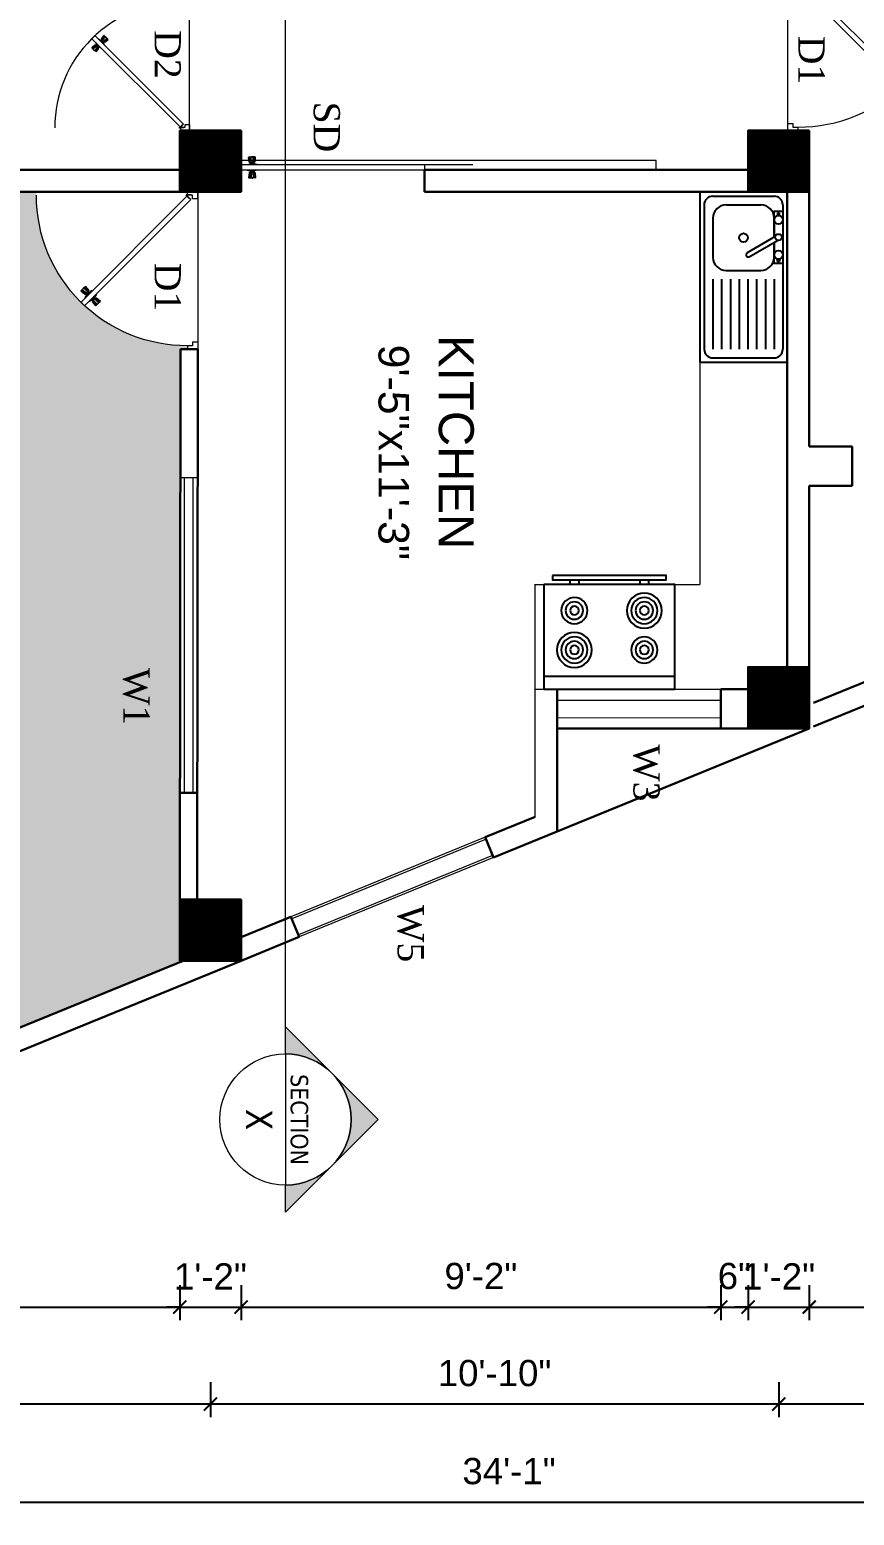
# Model space of a CAD drawing. Header units: inches. Extents: x -4737 to 13205, y 2479 to 13285.
# Drawn here: x -2020 to -1831.4, y 11731.7 to 12071.5 of the extents above; entities that cross this region are included whole.
import ezdxf
from ezdxf.enums import TextEntityAlignment as Align

# ---------------------------------------------------------------- set-up
doc = ezdxf.new("R2010")
doc.units = ezdxf.units.IN
doc.header["$MEASUREMENT"] = 0
doc.linetypes.add('HIDDEN2', pattern=[0.1875, 0.125, -0.0625])
for name, color, linetype, lineweight in [('Door', 205, 'Continuous', 13), ('Furnitures', 44, 'Continuous', 9), ('hatch-.09', 8, 'Continuous', 9), ('Label', 7, 'Continuous', 13), ('ns_DIMS', 1, 'Continuous', 0), ('ns_DIMS @ 1', 1, 'Continuous', 0), ('ns_TEXT', 7, 'Continuous', 13), ('PUERTAS', 7, 'Continuous', 9), ('Text', 7, 'Continuous', 13), ('WALL', 12, 'Continuous', 30), ('wall2', 1, 'Continuous', 15), ('windoow', 4, 'Continuous', 5)]:
    doc.layers.add(name, color=color, linetype=linetype, lineweight=lineweight)
doc.layers.add('furniture', color=253, linetype='Continuous')
doc.styles.add('arial 1000', font='arial.ttf')
doc.styles.add('ATTR', font='romans.shx', dxfattribs={"width": 0.8, "height": 0.7})
doc.styles.add('dim', font='arial.ttf', dxfattribs={"height": 7})
doc.styles.get("Standard").update_dxf_attribs({"font": 'arial.ttf'})
doc.styles.add('Tahoma', font='tahoma.ttf')
doc.dimstyles.new("1-8'", dxfattribs={"dimtxt": 6, "dimasz": 3, "dimexe": 3, "dimexo": 6, "dimgap": 4, "dimtad": 1, "dimdec": 0, "dimzin": 0, "dimdsep": 46, "dimlunit": 4, "dimtxsty": 'arial 1000', "dimblk": 'ARCHTICK', "dimcen": 8, "dimdle": 3, "dimclrt": 7, "dimazin": 0, "dimtfac": 1, "dimtdec": 0, "dimtix": 1, "dimtmove": 2, "dimatfit": 3, "dimfxl": 5, "dimfxlon": 1, "dimarcsym": 0})

# ---------------------------------------------------------------- blocks, each defined once
blk = doc.blocks.new('2ft6in')
at = {"layer": 'PUERTAS', "color": 2}
for p, q in [((0.84, 2.1), (21.02, 22.28)), ((21.71, 21.6), (1.47, 1.37)), ((18.33, 21.76), (18.31, 21.77)), ((21.71, 21.6), (21.02, 22.28)), ((21.18, 18.9), (21.2, 18.89)), ((0, 2), (0, 0)), ((0.6, 2), (0, 2)), ((1.33, 0), (0, 0)), ((0.6, 1.26), (0.6, 2.04)), ((0.67, 1.26), (0.6, 1.26)), ((0.67, 1.26), (0.67, 2.01)), ((0.67, 1), (0.67, 1.26)), ((1.33, 1), (0.67, 1)), ((1.31, 1.53), (0.79, 2.06)), ((1.36, 1.58), (0.81, 2.12)), ((1.36, 1.58), (1.31, 1.53)), ((1.47, 1.37), (1.31, 1.53)), ((1.33, 0), (1.33, 1)), ((28.67, 0), (28.67, 1)), ((28.67, 1), (29.33, 1)), ((28.67, 0), (30, 0)), ((29.33, 1), (29.33, 2)), ((29.33, 2), (30, 2)), ((30, 0), (30, 2))]:
    blk.add_line(p, q, dxfattribs=at)
at = {"layer": 'PUERTAS', "color": 8}
for p, q in [((18.81, 20.78), (18.04, 21.4)), ((18.86, 20.83), (18.08, 21.46)), ((18.95, 20.92), (18.2, 21.58)), ((18.44, 21.9), (18.31, 21.77)), ((19.07, 21.03), (18.34, 21.72)), ((18.44, 21.9), (18.56, 22.02)), ((18.58, 22.01), (18.56, 22.02)), ((19.3, 21.26), (18.61, 22)), ((19.42, 21.38), (18.75, 22.14)), ((19.51, 21.48), (18.88, 22.26)), ((18.91, 20.27), (19.19, 20.69)), ((19.55, 21.53), (18.93, 22.3)), ((19.13, 20.8), (19.03, 20.9)), ((19.15, 20.82), (19.05, 20.92)), ((19.09, 20.44), (19.25, 20.76)), ((19.19, 20.87), (19.1, 20.96)), ((19.25, 20.93), (19.16, 21.02)), ((19.28, 20.63), (19.32, 20.83)), ((19.4, 21.08), (19.31, 21.17)), ((19.47, 21.15), (19.38, 21.24)), ((19.43, 20.78), (19.4, 20.9)), ((19.51, 21.19), (19.42, 21.28)), ((19.55, 20.91), (19.43, 20.94)), ((19.53, 21.21), (19.44, 21.3)), ((19.7, 21.06), (19.51, 21.01)), ((19.89, 21.24), (19.58, 21.08)), ((20.07, 21.42), (19.64, 21.15)), ((20.67, 20.47), (20.51, 20.15)), ((20.85, 20.64), (20.57, 20.22)), ((19.69, 19.49), (20.12, 19.76)), ((19.87, 19.67), (20.18, 19.83)), ((20.06, 19.85), (20.25, 19.9)), ((20.21, 20), (20.33, 19.97)), ((20.21, 19.38), (20.83, 18.61)), ((20.23, 19.7), (20.32, 19.61)), ((20.25, 19.72), (20.34, 19.63)), ((20.25, 19.43), (20.88, 18.65)), ((20.29, 19.76), (20.38, 19.67)), ((20.33, 20.13), (20.36, 20.01)), ((20.34, 19.53), (21, 18.77)), ((20.36, 19.83), (20.45, 19.74)), ((20.48, 20.28), (20.44, 20.08)), ((20.46, 19.64), (21.14, 18.91)), ((20.5, 19.98), (20.6, 19.89)), ((20.57, 20.04), (20.66, 19.95)), ((20.61, 20.09), (20.7, 19.99)), ((20.63, 20.11), (20.72, 20.01)), ((20.69, 19.87), (21.42, 19.19)), ((20.81, 19.99), (21.56, 19.33)), ((20.9, 20.08), (21.68, 19.45)), ((20.95, 20.13), (21.72, 19.51)), ((21.32, 19.01), (21.2, 18.89)), ((21.32, 19.01), (21.44, 19.14)), ((21.43, 19.15), (21.44, 19.14)), ((0, 0), (30, 0))]:
    blk.add_line(p, q, dxfattribs=at)
at = {"layer": 'PUERTAS', "color": 1}
for p, q in [((18.06, 21.44), (18.48, 21.86)), ((18.74, 20.79), (18.06, 21.34)), ((18.08, 21.51), (18.45, 21.88)), ((18.11, 21.49), (18.08, 21.51)), ((18.82, 22.25), (18.45, 21.88)), ((18.9, 22.28), (18.48, 21.86)), ((18.84, 22.23), (18.82, 22.25)), ((18.83, 20.8), (19.18, 21.15)), ((18.84, 20.21), (19.1, 20.6)), ((18.92, 20.89), (18.93, 20.88)), ((19.54, 21.59), (18.99, 22.27)), ((19.02, 20.88), (19.24, 21.1)), ((19.12, 20.8), (19.03, 20.89)), ((19.1, 20.7), (19.11, 20.69)), ((19.1, 20.6), (19.1, 20.6)), ((19.11, 20.79), (19.33, 21.01)), ((19.54, 21.5), (19.18, 21.15)), ((19.45, 21.31), (19.24, 21.1)), ((19.55, 21.22), (19.33, 21.01)), ((19.45, 21.41), (19.45, 21.41)), ((19.54, 21.22), (19.45, 21.31)), ((19.64, 21.23), (19.64, 21.23)), ((19.74, 21.24), (19.73, 21.23)), ((20.12, 21.49), (19.74, 21.24)), ((20.22, 21.48), (20.22, 21.49)), ((20.91, 20.7), (20.66, 20.31)), ((20.91, 20.8), (20.91, 20.79)), ((18.85, 20.11), (18.84, 20.12)), ((19.53, 19.43), (19.54, 19.42)), ((19.64, 19.42), (20.02, 19.67)), ((20.02, 19.67), (20.03, 19.68)), ((20.12, 19.68), (20.12, 19.68)), ((20.21, 19.69), (20.43, 19.9)), ((20.22, 19.41), (20.57, 19.76)), ((20.22, 19.69), (20.31, 19.6)), ((20.22, 19.32), (20.76, 18.64)), ((20.31, 19.6), (20.52, 19.81)), ((20.31, 19.5), (20.31, 19.5)), ((20.65, 20.12), (20.43, 19.9)), ((20.74, 20.03), (20.52, 19.81)), ((20.93, 20.11), (20.57, 19.76)), ((20.64, 20.11), (20.73, 20.02)), ((20.66, 20.31), (20.65, 20.31)), ((20.65, 20.21), (20.65, 20.22)), ((20.84, 20.02), (20.83, 20.03)), ((20.86, 18.63), (21.28, 19.05)), ((20.91, 18.68), (20.94, 18.66)), ((20.94, 18.66), (21.31, 19.03)), ((21.02, 20.12), (21.7, 19.57)), ((21.7, 19.47), (21.28, 19.05)), ((21.67, 19.4), (21.31, 19.03)), ((21.65, 19.42), (21.67, 19.4))]:
    blk.add_line(p, q, dxfattribs=at)
at = {"layer": 'PUERTAS', "color": 2}
for radius in [0.129, 0.0627]:
    blk.add_circle((0.68, 2.14), radius, dxfattribs=at)
at = {"layer": 'PUERTAS', "color": 8}
blk.add_arc((0.68, 2.14), 28.65, 359.7285, 90.0333, dxfattribs=at)
at = {"layer": 'PUERTAS', "color": 1}
for centre, start, end in [((18.78, 20.84), 231.0764, 315), ((18.94, 22.23), 38.9236, 135), ((18.97, 20.93), 225, 315), ((19.16, 20.74), 135, 219.7428), ((19.06, 20.65), 315, 39.7428), ((19.4, 21.36), 315, 45), ((19.49, 21.55), 315, 38.9236), ((19.6, 21.18), 50.2572, 135), ((19.68, 21.28), 230.2572, 315), ((20.17, 21.44), 45, 135), ((20.87, 20.75), 315, 45), ((18.89, 20.16), 135, 225), ((19.59, 19.47), 225, 315), ((20.07, 19.63), 50.2572, 135), ((20.16, 19.73), 230.2572, 315), ((20.27, 19.36), 135, 218.9236), ((20.35, 19.55), 135, 225), ((20.7, 20.26), 135, 219.7428), ((20.6, 20.17), 315, 39.7428), ((20.78, 19.98), 45, 135), ((20.82, 18.68), 218.9236, 315), ((20.98, 20.07), 51.0764, 135), ((21.65, 19.52), 315, 51.0764)]:
    blk.add_arc(centre, 0.0667, start, end, dxfattribs=at)
blk = doc.blocks.new('*U33')
at = {"color": 3, "xscale": -1}
blk.add_blockref('2ft6in', (42, 0), dxfattribs=at)
blk = doc.blocks.new('3ft')
at = {"layer": 'PUERTAS', "color": 2}
for p, q in [((1.01, 2.52), (25.23, 26.74)), ((26.05, 25.92), (1.77, 1.64)), ((21.99, 26.11), (21.98, 26.13)), ((26.05, 25.92), (25.23, 26.74)), ((25.42, 22.68), (25.43, 22.67)), ((0, 2.4), (0, 0)), ((0.72, 2.4), (0, 2.4)), ((1.6, 0), (0, 0)), ((0.72, 1.52), (0.72, 2.44)), ((0.8, 1.52), (0.72, 1.52)), ((0.8, 1.52), (0.8, 2.41)), ((0.8, 1.2), (0.8, 1.52)), ((1.6, 1.2), (0.8, 1.2)), ((1.57, 1.84), (0.94, 2.47)), ((1.63, 1.89), (0.97, 2.55)), ((1.63, 1.89), (1.57, 1.84)), ((1.77, 1.64), (1.57, 1.84)), ((1.6, 0), (1.6, 1.2)), ((34.4, 0), (34.4, 1.2)), ((34.4, 1.2), (35.2, 1.2)), ((34.4, 0), (36, 0)), ((35.2, 1.2), (35.2, 2.4)), ((35.2, 2.4), (36, 2.4)), ((36, 0), (36, 2.4))]:
    blk.add_line(p, q, dxfattribs=at)
at = {"layer": 'PUERTAS', "color": 8}
for p, q in [((22.57, 24.94), (21.65, 25.68)), ((22.63, 24.99), (21.69, 25.75)), ((22.74, 25.1), (21.84, 25.9)), ((22.13, 26.28), (21.98, 26.13)), ((22.88, 25.24), (22.01, 26.06)), ((22.13, 26.28), (22.27, 26.42)), ((22.29, 26.41), (22.27, 26.42)), ((23.16, 25.52), (22.34, 26.39)), ((23.3, 25.66), (22.5, 26.56)), ((23.41, 25.77), (22.65, 26.71)), ((22.69, 24.32), (23.02, 24.83)), ((23.46, 25.83), (22.72, 26.75)), ((22.95, 24.96), (22.84, 25.07)), ((22.98, 24.99), (22.86, 25.1)), ((23.03, 25.04), (22.91, 25.15)), ((22.91, 24.53), (23.1, 24.91)), ((23.11, 25.12), (22.99, 25.23)), ((23.13, 24.76), (23.18, 24.99)), ((23.28, 25.3), (23.17, 25.41)), ((23.36, 25.37), (23.25, 25.49)), ((23.31, 24.94), (23.28, 25.08)), ((23.41, 25.43), (23.3, 25.54)), ((23.46, 25.09), (23.32, 25.13)), ((23.44, 25.45), (23.33, 25.56)), ((23.64, 25.27), (23.41, 25.22)), ((23.87, 25.49), (23.49, 25.3)), ((24.08, 25.71), (23.57, 25.38)), ((23.84, 23.6), (24.22, 23.79)), ((24.07, 23.82), (24.3, 23.88)), ((24.25, 24), (24.39, 23.97)), ((24.4, 24.15), (24.43, 24.01)), ((24.43, 23.8), (24.54, 23.69)), ((24.58, 24.33), (24.52, 24.1)), ((24.6, 23.97), (24.72, 23.86)), ((24.8, 24.56), (24.61, 24.18)), ((25.02, 24.77), (24.68, 24.26)), ((24.68, 24.05), (24.79, 23.94)), ((24.73, 24.1), (24.85, 23.99)), ((24.76, 24.13), (24.87, 24.02)), ((24.83, 23.85), (25.7, 23.03)), ((24.97, 23.99), (25.87, 23.2)), ((25.08, 24.1), (26.02, 23.34)), ((25.14, 24.15), (26.06, 23.41)), ((23.63, 23.38), (24.14, 23.72)), ((24.25, 23.26), (24.99, 22.34)), ((24.27, 23.64), (24.38, 23.53)), ((24.3, 23.67), (24.41, 23.56)), ((24.3, 23.32), (25.06, 22.38)), ((24.35, 23.72), (24.46, 23.61)), ((24.41, 23.43), (25.2, 22.53)), ((24.55, 23.57), (25.37, 22.7)), ((25.58, 22.82), (25.43, 22.67)), ((25.58, 22.82), (25.73, 22.97)), ((25.72, 22.98), (25.73, 22.97)), ((0, 0), (36, 0))]:
    blk.add_line(p, q, dxfattribs=at)
at = {"layer": 'PUERTAS', "color": 1}
for p, q in [((21.67, 25.73), (22.17, 26.23)), ((22.49, 24.95), (21.67, 25.61)), ((21.7, 25.82), (22.14, 26.26)), ((21.73, 25.79), (21.7, 25.82)), ((22.58, 26.7), (22.14, 26.26)), ((22.67, 26.73), (22.17, 26.23)), ((22.61, 26.67), (22.58, 26.7)), ((22.6, 24.96), (23.02, 25.38)), ((22.61, 24.25), (22.92, 24.72)), ((22.62, 24.13), (22.61, 24.14)), ((22.7, 25.07), (22.71, 25.06)), ((23.45, 25.91), (22.79, 26.73)), ((22.82, 25.06), (23.08, 25.32)), ((22.94, 24.95), (22.83, 25.07)), ((22.92, 24.72), (22.92, 24.72)), ((22.93, 24.94), (23.19, 25.21)), ((22.93, 24.84), (22.93, 24.83)), ((23.44, 25.81), (23.02, 25.38)), ((23.34, 25.58), (23.08, 25.32)), ((23.46, 25.47), (23.19, 25.21)), ((23.33, 25.7), (23.34, 25.69)), ((23.45, 25.46), (23.33, 25.57)), ((23.57, 25.47), (23.57, 25.47)), ((24.15, 25.79), (23.68, 25.48)), ((23.68, 25.48), (23.68, 25.48)), ((24.25, 23.62), (24.51, 23.89)), ((24.27, 25.78), (24.26, 25.79)), ((24.78, 24.15), (24.51, 23.89)), ((24.89, 24.03), (24.63, 23.77)), ((25.11, 24.14), (24.69, 23.71)), ((24.77, 24.14), (24.88, 24.03)), ((24.79, 24.38), (24.78, 24.37)), ((24.78, 24.26), (24.78, 24.26)), ((25.1, 24.84), (24.79, 24.38)), ((25, 24.03), (25, 24.03)), ((25.09, 24.96), (25.1, 24.95)), ((25.22, 24.14), (26.03, 23.48)), ((23.44, 23.31), (23.45, 23.3)), ((23.56, 23.3), (24.03, 23.61)), ((24.03, 23.61), (24.03, 23.62)), ((24.14, 23.62), (24.14, 23.62)), ((24.26, 23.29), (24.69, 23.71)), ((24.26, 23.63), (24.37, 23.52)), ((24.26, 23.18), (24.92, 22.37)), ((24.37, 23.52), (24.63, 23.77)), ((24.37, 23.4), (24.37, 23.4)), ((25.04, 22.36), (25.54, 22.86)), ((25.1, 22.42), (25.13, 22.39)), ((25.13, 22.39), (25.57, 22.83)), ((26.04, 23.37), (25.54, 22.86)), ((26.01, 23.27), (25.57, 22.83)), ((25.98, 23.3), (26.01, 23.27))]:
    blk.add_line(p, q, dxfattribs=at)
at = {"layer": 'PUERTAS', "color": 2}
for radius in [0.155, 0.0752]:
    blk.add_circle((0.82, 2.56), radius, dxfattribs=at)
at = {"layer": 'PUERTAS', "color": 8}
blk.add_arc((0.82, 2.56), 34.38, 359.7285, 90.0333, dxfattribs=at)
at = {"layer": 'PUERTAS', "color": 1}
for centre, start, end in [((22.54, 25.01), 231.0764, 315), ((22.67, 24.2), 135, 225), ((22.73, 26.68), 38.9236, 135), ((22.77, 25.12), 225, 315), ((22.99, 24.89), 135, 219.7428), ((22.87, 24.78), 315, 39.7428), ((23.28, 25.63), 315, 45), ((23.39, 25.86), 315, 38.9236), ((23.51, 25.41), 50.2572, 135), ((23.62, 25.53), 230.2572, 315), ((24.2, 25.73), 45, 135), ((24.84, 24.31), 135, 219.7428), ((24.72, 24.21), 315, 39.7428), ((24.94, 23.98), 45, 135), ((25.04, 24.89), 315, 45), ((25.17, 24.08), 51.0764, 135), ((23.51, 23.36), 225, 315), ((24.09, 23.56), 50.2572, 135), ((24.2, 23.68), 230.2572, 315), ((24.32, 23.23), 135, 218.9236), ((24.42, 23.46), 135, 225), ((24.98, 22.42), 218.9236, 315), ((25.98, 23.42), 315, 51.0764)]:
    blk.add_arc(centre, 0.08, start, end, dxfattribs=at)
blk = doc.blocks.new('*U36')
at = {"color": 3}
blk.add_blockref('3ft', (0, 0), dxfattribs=at)
blk = doc.blocks.new('*U238')
at = {"color": 3, "xscale": -1}
blk.add_blockref('3ft', (42, 0), dxfattribs=at)
blk = doc.blocks.new('_ArchTick')
at = {"color": 0, "const_width": 0.15}
blk.add_lwpolyline([(-0.5, -0.5), (0.5, 0.5)], dxfattribs=at)
blk = doc.blocks.new('*D1012')
at = {"layer": 'Defpoints', "color": 0, "transparency": 16777216}
for p in [(-1985.67, 11858.53), (-1971.67, 11858.53), (-1971.67, 11779.31)]:
    blk.add_point(p, dxfattribs=at)
at = {"layer": 'ns_DIMS', "color": 0, "lineweight": -2, "transparency": 16777216}
for p, q in [((-1985.67, 11784.31), (-1985.67, 11776.31)), ((-1971.67, 11784.31), (-1971.67, 11776.31)), ((-1985.67, 11779.31), (-1988.67, 11779.31)), ((-1985.67, 11779.31), (-1971.67, 11779.31)), ((-1971.67, 11779.31), (-1968.67, 11779.31))]:
    blk.add_line(p, q, dxfattribs=at)
at = {"layer": 'ns_DIMS', "color": 0, "lineweight": -2, "transparency": 16777216, "xscale": 3, "yscale": 3, "zscale": 3}
blk.add_blockref('_ArchTick', (-1985.67, 11779.31), dxfattribs=at)
at = {"layer": 'ns_DIMS', "color": 0, "lineweight": -2, "transparency": 16777216, "xscale": 3, "yscale": 3, "zscale": 3, "rotation": 180}
blk.add_blockref('_ArchTick', (-1971.67, 11779.31), dxfattribs=at)
at = {"layer": 'ns_DIMS', "color": 7, "transparency": 16777216, "insert": (-1978.67, 11786.33), "char_height": 6, "attachment_point": 5, "style": 'arial 1000'}
blk.add_mtext('1\'-2"', dxfattribs=at)
blk = doc.blocks.new('*D937')
at = {"layer": 'Defpoints', "color": 0, "transparency": 16777216}
for p in [(-1861.92, 11911.67), (-1971.67, 11858.53), (-1861.92, 11779.31)]:
    blk.add_point(p, dxfattribs=at)
at = {"layer": 'ns_DIMS', "color": 0, "lineweight": -2, "transparency": 16777216}
for p, q in [((-1971.67, 11784.31), (-1971.67, 11776.31)), ((-1861.92, 11784.31), (-1861.92, 11776.31)), ((-1974.67, 11779.31), (-1858.92, 11779.31))]:
    blk.add_line(p, q, dxfattribs=at)
at = {"layer": 'ns_DIMS', "color": 0, "lineweight": -2, "transparency": 16777216, "xscale": 3, "yscale": 3, "zscale": 3, "rotation": 180}
blk.add_blockref('_ArchTick', (-1971.67, 11779.31), dxfattribs=at)
at = {"layer": 'ns_DIMS', "color": 0, "lineweight": -2, "transparency": 16777216, "xscale": 3, "yscale": 3, "zscale": 3}
blk.add_blockref('_ArchTick', (-1861.92, 11779.31), dxfattribs=at)
at = {"layer": 'ns_DIMS', "color": 7, "transparency": 16777216, "insert": (-1916.8, 11786.38), "char_height": 6, "attachment_point": 5, "style": 'arial 1000'}
blk.add_mtext('9\'-2"', dxfattribs=at)
blk = doc.blocks.new('*D1013')
at = {"layer": 'Defpoints', "color": 0, "transparency": 16777216}
for p in [(-1861.92, 11911.67), (-1855.67, 11911.67), (-1855.67, 11779.31)]:
    blk.add_point(p, dxfattribs=at)
at = {"layer": 'ns_DIMS', "color": 0, "lineweight": -2, "transparency": 16777216}
for p, q in [((-1861.92, 11784.31), (-1861.92, 11776.31)), ((-1855.67, 11784.31), (-1855.67, 11776.31)), ((-1861.92, 11779.31), (-1864.92, 11779.31)), ((-1861.92, 11779.31), (-1855.67, 11779.31)), ((-1855.67, 11779.31), (-1852.67, 11779.31))]:
    blk.add_line(p, q, dxfattribs=at)
at = {"layer": 'ns_DIMS', "color": 0, "lineweight": -2, "transparency": 16777216, "xscale": 3, "yscale": 3, "zscale": 3}
blk.add_blockref('_ArchTick', (-1861.92, 11779.31), dxfattribs=at)
at = {"layer": 'ns_DIMS', "color": 0, "lineweight": -2, "transparency": 16777216, "xscale": 3, "yscale": 3, "zscale": 3, "rotation": 180}
blk.add_blockref('_ArchTick', (-1855.67, 11779.31), dxfattribs=at)
at = {"layer": 'ns_DIMS', "color": 7, "transparency": 16777216, "insert": (-1858.8, 11786.38), "char_height": 6, "attachment_point": 5, "style": 'arial 1000'}
blk.add_mtext('6"', dxfattribs=at)
blk = doc.blocks.new('*D1014')
at = {"layer": 'Defpoints', "color": 0, "transparency": 16777216}
for p in [(-1855.67, 11911.67), (-1841.67, 11911.67), (-1841.67, 11779.31)]:
    blk.add_point(p, dxfattribs=at)
at = {"layer": 'ns_DIMS', "color": 0, "lineweight": -2, "transparency": 16777216}
for p, q in [((-1855.67, 11784.31), (-1855.67, 11776.31)), ((-1841.67, 11784.31), (-1841.67, 11776.31)), ((-1855.67, 11779.31), (-1858.67, 11779.31)), ((-1855.67, 11779.31), (-1841.67, 11779.31)), ((-1841.67, 11779.31), (-1838.67, 11779.31))]:
    blk.add_line(p, q, dxfattribs=at)
at = {"layer": 'ns_DIMS', "color": 0, "lineweight": -2, "transparency": 16777216, "xscale": 3, "yscale": 3, "zscale": 3}
blk.add_blockref('_ArchTick', (-1855.67, 11779.31), dxfattribs=at)
at = {"layer": 'ns_DIMS', "color": 0, "lineweight": -2, "transparency": 16777216, "xscale": 3, "yscale": 3, "zscale": 3, "rotation": 180}
blk.add_blockref('_ArchTick', (-1841.67, 11779.31), dxfattribs=at)
at = {"layer": 'ns_DIMS', "color": 7, "transparency": 16777216, "insert": (-1848.67, 11786.33), "char_height": 6, "attachment_point": 5, "style": 'arial 1000'}
blk.add_mtext('1\'-2"', dxfattribs=at)
blk = doc.blocks.new('*D1015')
at = {"layer": 'Defpoints', "color": 0, "transparency": 16777216}
for p in [(-1734.87, 11967.13), (-1841.67, 11911.67), (-1734.87, 11779.31)]:
    blk.add_point(p, dxfattribs=at)
at = {"layer": 'ns_DIMS', "color": 0, "lineweight": -2, "transparency": 16777216}
for p, q in [((-1841.67, 11784.31), (-1841.67, 11776.31)), ((-1734.87, 11784.31), (-1734.87, 11776.31)), ((-1844.67, 11779.31), (-1731.87, 11779.31))]:
    blk.add_line(p, q, dxfattribs=at)
at = {"layer": 'ns_DIMS', "color": 0, "lineweight": -2, "transparency": 16777216, "xscale": 3, "yscale": 3, "zscale": 3, "rotation": 180}
blk.add_blockref('_ArchTick', (-1841.67, 11779.31), dxfattribs=at)
at = {"layer": 'ns_DIMS', "color": 0, "lineweight": -2, "transparency": 16777216, "xscale": 3, "yscale": 3, "zscale": 3}
blk.add_blockref('_ArchTick', (-1734.87, 11779.31), dxfattribs=at)
at = {"layer": 'ns_DIMS', "color": 7, "transparency": 16777216, "insert": (-1788.27, 11786.38), "char_height": 6, "attachment_point": 5, "style": 'arial 1000'}
blk.add_mtext('8\'-11"', dxfattribs=at)
blk = doc.blocks.new('*D1018')
at = {"layer": 'Defpoints', "color": 0, "transparency": 16777216}
for p in [(-1713.22, 11967.13), (-1848.67, 11911.67), (-1848.67, 11757.12)]:
    blk.add_point(p, dxfattribs=at)
at = {"layer": 'ns_DIMS', "color": 0, "lineweight": -2, "transparency": 16777216}
for p, q in [((-1848.67, 11762.12), (-1848.67, 11754.12)), ((-1713.22, 11762.12), (-1713.22, 11754.12)), ((-1710.22, 11757.12), (-1851.67, 11757.12))]:
    blk.add_line(p, q, dxfattribs=at)
at = {"layer": 'ns_DIMS', "color": 0, "lineweight": -2, "transparency": 16777216, "xscale": 3, "yscale": 3, "zscale": 3, "rotation": 180}
blk.add_blockref('_ArchTick', (-1848.67, 11757.12), dxfattribs=at)
at = {"layer": 'ns_DIMS', "color": 0, "lineweight": -2, "transparency": 16777216, "xscale": 3, "yscale": 3, "zscale": 3}
blk.add_blockref('_ArchTick', (-1713.22, 11757.12), dxfattribs=at)
at = {"layer": 'ns_DIMS', "color": 7, "transparency": 16777216, "insert": (-1780.95, 11764.18), "char_height": 6, "attachment_point": 5, "style": 'arial 1000'}
blk.add_mtext('11\'-3"', dxfattribs=at)
blk = doc.blocks.new('*D1019')
at = {"layer": 'Defpoints', "color": 0, "transparency": 16777216}
for p in [(-1848.67, 11911.67), (-1978.67, 11858.53), (-1978.67, 11757.12)]:
    blk.add_point(p, dxfattribs=at)
at = {"layer": 'ns_DIMS', "color": 0, "lineweight": -2, "transparency": 16777216}
for p, q in [((-1978.67, 11762.12), (-1978.67, 11754.12)), ((-1848.67, 11762.12), (-1848.67, 11754.12)), ((-1845.67, 11757.12), (-1981.67, 11757.12))]:
    blk.add_line(p, q, dxfattribs=at)
at = {"layer": 'ns_DIMS', "color": 0, "lineweight": -2, "transparency": 16777216, "xscale": 3, "yscale": 3, "zscale": 3, "rotation": 180}
blk.add_blockref('_ArchTick', (-1978.67, 11757.12), dxfattribs=at)
at = {"layer": 'ns_DIMS', "color": 0, "lineweight": -2, "transparency": 16777216, "xscale": 3, "yscale": 3, "zscale": 3}
blk.add_blockref('_ArchTick', (-1848.67, 11757.12), dxfattribs=at)
at = {"layer": 'ns_DIMS', "color": 7, "transparency": 16777216, "insert": (-1913.67, 11764.18), "char_height": 6, "attachment_point": 5, "style": 'arial 1000'}
blk.add_mtext('10\'-10"', dxfattribs=at)
blk = doc.blocks.new('*D1020')
at = {"layer": 'Defpoints', "color": 0, "transparency": 16777216}
for p in [(-2107.67, 11858.53), (-1978.67, 11858.53), (-2107.67, 11757.12)]:
    blk.add_point(p, dxfattribs=at)
at = {"layer": 'ns_DIMS', "color": 0, "lineweight": -2, "transparency": 16777216}
for p, q in [((-2107.67, 11762.12), (-2107.67, 11754.12)), ((-1978.67, 11762.12), (-1978.67, 11754.12)), ((-1975.67, 11757.12), (-2110.67, 11757.12))]:
    blk.add_line(p, q, dxfattribs=at)
at = {"layer": 'ns_DIMS', "color": 0, "lineweight": -2, "transparency": 16777216, "xscale": 3, "yscale": 3, "zscale": 3, "rotation": 180}
blk.add_blockref('_ArchTick', (-2107.67, 11757.12), dxfattribs=at)
at = {"layer": 'ns_DIMS', "color": 0, "lineweight": -2, "transparency": 16777216, "xscale": 3, "yscale": 3, "zscale": 3}
blk.add_blockref('_ArchTick', (-1978.67, 11757.12), dxfattribs=at)
at = {"layer": 'ns_DIMS', "color": 7, "transparency": 16777216, "insert": (-2043.17, 11764.18), "char_height": 6, "attachment_point": 5, "style": 'arial 1000'}
blk.add_mtext('10\'-9"', dxfattribs=at)
blk = doc.blocks.new('*D938')
at = {"layer": 'Defpoints', "color": 0, "transparency": 16777216}
for p in [(-1706.02, 11967.13), (-2114.67, 11858.53), (-1706.02, 11734.69)]:
    blk.add_point(p, dxfattribs=at)
at = {"layer": 'ns_DIMS', "color": 0, "lineweight": -2, "transparency": 16777216}
for p, q in [((-2114.67, 11739.69), (-2114.67, 11731.69)), ((-1706.02, 11739.69), (-1706.02, 11731.69)), ((-2117.67, 11734.69), (-1703.02, 11734.69))]:
    blk.add_line(p, q, dxfattribs=at)
at = {"layer": 'ns_DIMS', "color": 0, "lineweight": -2, "transparency": 16777216, "xscale": 3, "yscale": 3, "zscale": 3, "rotation": 180}
blk.add_blockref('_ArchTick', (-2114.67, 11734.69), dxfattribs=at)
at = {"layer": 'ns_DIMS', "color": 0, "lineweight": -2, "transparency": 16777216, "xscale": 3, "yscale": 3, "zscale": 3}
blk.add_blockref('_ArchTick', (-1706.02, 11734.69), dxfattribs=at)
at = {"layer": 'ns_DIMS', "color": 7, "transparency": 16777216, "insert": (-1910.35, 11741.76), "char_height": 6, "attachment_point": 5, "style": 'arial 1000'}
blk.add_mtext('34\'-1"', dxfattribs=at)
blk = doc.blocks.new('*U53')
h = blk.add_hatch(color=256)
edge = h.paths.add_edge_path()
edge.add_line((-0.3125, 0), (-0.4419, 0))
edge.add_line((-0.4419, 0), (0, 0.4419))
edge.add_line((0, 0.4419), (0.4419, 0))
edge.add_line((0.4419, 0), (0.3125, 0))
edge.add_arc((0, 0), 0.3125, 360, 540)
at = {"linetype": 'HIDDEN2', "ltscale": 100}
blk.add_line((-0.3125, 0), (-7.7473, 0), dxfattribs=at)
blk.add_line((-0.3125, 0), (0.3125, 0))
blk.add_lwpolyline([(-0.3125, 0), (-0.4419, 0), (0, 0.4419), (0.4419, 0), (0.3125, 0, 1)], format="xyb", close=True)
blk.add_circle((0, 0), 0.3125)
at = {"style": 'Tahoma', "flags": 8}
blk.add_attdef('VIEWNUMBER', text='', height=0.125, dxfattribs=at).set_placement((0, 0), align=Align.BOTTOM_CENTER)
blk.add_attdef('SHEETNUMBER', text='', height=0.125, dxfattribs=at).set_placement((0, -0.0625), align=Align.TOP_CENTER)
blk = doc.blocks.new('SINK')
at = {"layer": 'furniture', "ltscale": 2}
for p, q in [((0, 19.5), (-20, 19.5)), ((-20, -19.5), (-20, 19.5)), ((-3, 18.5), (-17, 18.5)), ((0, -19.5), (0, 19.5)), ((-19, -16.5), (-19, 16.5)), ((-17, 0.5), (-17, 16.5)), ((-15, 0.5), (-15, 16.5)), ((-13, 0.5), (-13, 16.5)), ((-11, 0.5), (-11, 16.5)), ((-9, 0.5), (-9, 16.5)), ((-7, 0.5), (-7, 16.5)), ((-5, 0.5), (-5, 16.5)), ((-3, 0.5), (-3, 16.5)), ((-1, -16.5), (-1, 16.5)), ((-6, -1.5), (-14, -1.5)), ((-18.25, -3.59), (-17.75, -3.59)), ((-18.25, -4.15), (-18.25, -3.59)), ((-11.32, -4.65), (-17.76, -8.37)), ((-17.75, -3.59), (-17.75, -4.15)), ((-17.26, -9.24), (-10.82, -5.52)), ((-17, -7.93), (-17, -4.5)), ((-3, -13.5), (-3, -4.5)), ((-17, -13.5), (-17, -9.09)), ((-18.25, -14.03), (-18.25, -14.59)), ((-18.25, -14.59), (-17.75, -14.59)), ((-17.75, -14.59), (-17.75, -14.03)), ((-6, -16.5), (-14, -16.5)), ((0, -19.5), (-20, -19.5)), ((-3, -18.5), (-17, -18.5))]:
    blk.add_line(p, q, dxfattribs=at)
blk.add_lwpolyline([(-17, -9.09), (-17, -15.09), (-19, -15.09), (-19, -3.09), (-17, -3.09), (-17, -7.94)], dxfattribs=at)
for centre, radius in [((-18, -5.09), 1), ((-18, -9.09), 0.75), ((-10, -9), 1), ((-18, -13.09), 1)]:
    blk.add_circle(centre, radius, dxfattribs=at)
for centre, radius, start, end in [((-17, 16.5), 2, 90, 180), ((-3, 16.5), 2, 0, 90), ((-14, -4.5), 3, 90, 180), ((-6, -4.5), 3, 0, 90), ((-11.07, -5.09), 0.5, 300, 120), ((-14, -13.5), 3, 180, 270), ((-6, -13.5), 3, 270, 0), ((-17, -16.5), 2, 180, 270), ((-3, -16.5), 2, 270, 0)]:
    blk.add_arc(centre, radius, start, end, dxfattribs=at)
blk = doc.blocks.new('rgovn30t')
for p, q in [((0, 21), (29.999995, 21)), ((5.99999, 0), (5.99999, -1)), ((7.99999, -1), (7.99999, 0)), ((21.99999, -1), (21.99999, 0)), ((23.99999, 0), (23.99999, -1))]:
    blk.add_line(p, q)
for points in [[(0, 0), (0, 24), (29.999995, 24), (29.999995, 0)], [(2, -2), (2, -1), (27.999994, -1), (27.999994, -2)]]:
    blk.add_lwpolyline(points, close=True)
for centre, radius in [((6.99999, 15), 4), ((6.99999, 15), 3), ((6.99999, 15), 2), ((22.99999, 15), 3), ((22.99999, 15), 2), ((6.99999, 15), 1), ((22.99999, 15), 1), ((6.99999, 6), 3), ((6.99999, 6), 2), ((6.99999, 6), 1), ((22.99999, 6), 4), ((22.99999, 6), 3), ((22.99999, 6), 2), ((22.99999, 6), 1)]:
    blk.add_circle(centre, radius)
at = {"style": 'ATTR', "width": 0.8, "flags": 9}
blk.add_attdef('ESTCODE', (0, 0), '', height=0.7, dxfattribs=at)
blk = doc.blocks.new('*D1010')
at = {"layer": 'Defpoints', "color": 0, "transparency": 16777216}
for p in [(-2100.67, 11858.53), (-1985.67, 11858.53), (-1985.67, 11779.31)]:
    blk.add_point(p, dxfattribs=at)
at = {"layer": 'ns_DIMS', "color": 0, "lineweight": -2, "transparency": 16777216}
for p, q in [((-2100.67, 11784.31), (-2100.67, 11776.31)), ((-1985.67, 11784.31), (-1985.67, 11776.31)), ((-2103.67, 11779.31), (-1982.67, 11779.31))]:
    blk.add_line(p, q, dxfattribs=at)
at = {"layer": 'ns_DIMS', "color": 0, "lineweight": -2, "transparency": 16777216, "xscale": 3, "yscale": 3, "zscale": 3, "rotation": 180}
blk.add_blockref('_ArchTick', (-2100.67, 11779.31), dxfattribs=at)
at = {"layer": 'ns_DIMS', "color": 0, "lineweight": -2, "transparency": 16777216, "xscale": 3, "yscale": 3, "zscale": 3}
blk.add_blockref('_ArchTick', (-1985.67, 11779.31), dxfattribs=at)
at = {"layer": 'ns_DIMS', "color": 7, "transparency": 16777216, "insert": (-2043.17, 11786.38), "char_height": 6, "attachment_point": 5, "style": 'arial 1000'}
blk.add_mtext('9\'-7"', dxfattribs=at)

msp = doc.modelspace()

# ---------------------------------------------------------------- hatches: boundary and pattern name
at = {"layer": 'hatch-.09'}
h = msp.add_hatch(dxfattribs=at)
h.set_pattern_fill('ANGLE', color=256, scale=15, angle=-90)
h.set_pattern_definition([(270, (-6912.026, 16272.7296), (4.125, -8e-16), [3, -1.125]), (360, (-6912.026, 16272.7296), (1e-15, 4.125), [3, -1.125])])
h.paths.add_polyline_path([(-1984.89, 11858.53), (-1985.67, 11858.53), (-1985.67, 11872.53), (-1985.53, 11998.39), (-1983.94, 11998.39), (-1983.94, 11999.19, -0.415432), (-2018.48, 12033.55), (-2018.48, 12034.39), (-2044.67, 12034.39), (-2044.67, 12106.06), (-2109.67, 12106.06), (-2109.67, 12048.39), (-2100.67, 12048.39), (-2100.67, 12034.39), (-2109.67, 12034.39), (-2109.67, 11872.53), (-2100.67, 11872.53), (-2100.67, 11858.53), (-2109.67, 11858.53), (-2109.67, 11807.51)])
h.paths.add_polyline_path([(-2058.87, 11995.45), (-2058.87, 11893.96), (-2042.38, 11893.96), (-2042.38, 11995.45)], flags=24)
h = msp.add_hatch(dxfattribs=at)
h.set_pattern_fill('ANSI31', color=256, angle=-90)
h.set_pattern_definition([(315, (-2261.81193, 27480.77716), (0.0883883476, 0.0883883476), [])])
h.paths.add_polyline_path([(-1971.67, 12034.39), (-1971.67, 12048.39), (-1985.67, 12048.39), (-1985.67, 12034.39)])
h = msp.add_hatch(dxfattribs=at)
h.set_pattern_fill('ANSI31', color=256, angle=-90)
h.set_pattern_definition([(315, (-2131.81193, 27480.77716), (0.0883883476, 0.0883883476), [])])
h.paths.add_polyline_path([(-1841.67, 12034.39), (-1841.67, 12048.39), (-1855.67, 12048.39), (-1855.67, 12034.39)])
h = msp.add_hatch(dxfattribs=at)
h.set_pattern_fill('ANSI31', color=256, angle=-90)
h.set_pattern_definition([(315, (-2131.81193, 27358.06361), (0.0883883476, 0.0883883476), [])])
h.paths.add_polyline_path([(-1841.67, 11911.67), (-1841.67, 11925.67), (-1855.67, 11925.67), (-1855.67, 11911.67)])
h = msp.add_hatch(dxfattribs=at)
h.set_pattern_fill('ANSI31', color=256, angle=-90)
h.set_pattern_definition([(315, (-2261.81193, 27304.91805), (0.0883883476, 0.0883883476), [])])
h.paths.add_polyline_path([(-1971.67, 11858.53), (-1971.67, 11872.53), (-1985.67, 11872.53), (-1985.67, 11858.53)])

# ---------------------------------------------------------------- linework, layer by layer
at = {"layer": 'Door'}
msp.add_lwpolyline([(-1971.67, 12041.55), (-1971.67, 12039.39), (-1876.67, 12039.39), (-1876.67, 12041.55)], close=True, dxfattribs=at)
at = {"layer": 'Furnitures', "linetype": 'ByBlock', "ltscale": 5}
for p, q in [((-1866.72, 12034.39), (-1866.72, 11944.61)), ((-1904.54, 11944.61), (-1866.72, 11944.61)), ((-1904.38, 11920.61), (-1904.38, 11944.61))]:
    msp.add_line(p, q, dxfattribs=at)
at = {"layer": 'PUERTAS', "color": 1}
for p, q in [((-1969.83, 12041.22), (-1969.94, 12042.26)), ((-1969.86, 12042.35), (-1969.15, 12042.35)), ((-1969.77, 12042.39), (-1969.15, 12042.39)), ((-1969.77, 12042.35), (-1969.77, 12042.39)), ((-1968.53, 12042.39), (-1969.15, 12042.39)), ((-1968.44, 12042.35), (-1969.15, 12042.35)), ((-1968.53, 12042.35), (-1968.53, 12042.39)), ((-1968.47, 12041.22), (-1968.36, 12042.26)), ((-1970.32, 12040.55), (-1970.32, 12040.56)), ((-1970.32, 12039.39), (-1970.32, 12039.38)), ((-1970.24, 12040.64), (-1969.69, 12040.75)), ((-1970.24, 12039.3), (-1969.69, 12039.19)), ((-1969.83, 12038.72), (-1969.94, 12037.68)), ((-1969.75, 12041.15), (-1969.15, 12041.15)), ((-1969.75, 12038.79), (-1969.15, 12038.79)), ((-1969.69, 12040.75), (-1969.68, 12040.75)), ((-1969.69, 12039.19), (-1969.68, 12039.19)), ((-1969.6, 12041.15), (-1969.6, 12041.14)), ((-1969.6, 12040.83), (-1969.6, 12040.82)), ((-1969.6, 12039.11), (-1969.6, 12039.11)), ((-1969.6, 12038.79), (-1969.6, 12038.8)), ((-1969.52, 12041.06), (-1969.15, 12041.06)), ((-1969.52, 12040.9), (-1969.15, 12040.9)), ((-1969.52, 12039.03), (-1969.15, 12039.03)), ((-1969.52, 12038.88), (-1969.15, 12038.88)), ((-1969.51, 12040.9), (-1969.51, 12041.06)), ((-1969.51, 12039.03), (-1969.51, 12038.88)), ((-1968.55, 12041.15), (-1969.15, 12041.15)), ((-1968.79, 12041.06), (-1969.15, 12041.06)), ((-1968.78, 12040.9), (-1969.15, 12040.9)), ((-1968.78, 12039.03), (-1969.15, 12039.03)), ((-1968.79, 12038.88), (-1969.15, 12038.88)), ((-1968.55, 12038.79), (-1969.15, 12038.79)), ((-1968.79, 12040.9), (-1968.79, 12041.06)), ((-1968.79, 12039.03), (-1968.79, 12038.88)), ((-1968.71, 12041.15), (-1968.71, 12041.14)), ((-1968.71, 12038.79), (-1968.71, 12038.8)), ((-1968.7, 12040.83), (-1968.7, 12040.82)), ((-1968.7, 12039.11), (-1968.7, 12039.11)), ((-1968.61, 12040.75), (-1968.62, 12040.75)), ((-1968.61, 12039.19), (-1968.62, 12039.19)), ((-1968.07, 12040.64), (-1968.61, 12040.75)), ((-1968.07, 12039.3), (-1968.61, 12039.19)), ((-1968.47, 12038.72), (-1968.36, 12037.68)), ((-1967.99, 12040.55), (-1967.99, 12040.56)), ((-1967.99, 12039.39), (-1967.99, 12039.38)), ((-1969.86, 12037.59), (-1969.15, 12037.59)), ((-1969.77, 12037.59), (-1969.77, 12037.55)), ((-1969.77, 12037.55), (-1969.15, 12037.55)), ((-1968.44, 12037.59), (-1969.15, 12037.59)), ((-1968.53, 12037.55), (-1969.15, 12037.55)), ((-1968.53, 12037.59), (-1968.53, 12037.55))]:
    msp.add_line(p, q, dxfattribs=at)
at = {"layer": 'PUERTAS', "color": 8}
for p, q in [((-1969.78, 12041.16), (-1969.91, 12042.33)), ((-1969.7, 12041.15), (-1969.83, 12042.35)), ((-1969.55, 12041.15), (-1969.62, 12042.35)), ((-1969.34, 12041.15), (-1969.38, 12042.35)), ((-1969.15, 12042.41), (-1969.36, 12042.41)), ((-1969.36, 12042.39), (-1969.36, 12042.41)), ((-1969.15, 12042.41), (-1968.94, 12042.41)), ((-1968.95, 12041.15), (-1968.92, 12042.35)), ((-1968.76, 12041.15), (-1968.68, 12042.35)), ((-1968.6, 12041.15), (-1968.47, 12042.35)), ((-1968.52, 12041.16), (-1968.39, 12042.33)), ((-1970.13, 12040.63), (-1969.53, 12040.76)), ((-1970.13, 12039.31), (-1969.53, 12039.18)), ((-1969.78, 12038.78), (-1969.91, 12037.6)), ((-1969.83, 12040.63), (-1969.43, 12040.76)), ((-1969.83, 12039.31), (-1969.43, 12039.18)), ((-1969.7, 12038.79), (-1969.83, 12037.59)), ((-1969.55, 12038.79), (-1969.62, 12037.59)), ((-1969.51, 12040.63), (-1969.31, 12040.76)), ((-1969.51, 12039.31), (-1969.31, 12039.18)), ((-1969.49, 12040.9), (-1969.49, 12041.06)), ((-1969.49, 12039.03), (-1969.49, 12038.88)), ((-1969.46, 12040.9), (-1969.46, 12041.06)), ((-1969.46, 12039.03), (-1969.46, 12038.88)), ((-1969.39, 12040.9), (-1969.39, 12041.06)), ((-1969.39, 12039.03), (-1969.39, 12038.88)), ((-1969.34, 12038.79), (-1969.38, 12037.59)), ((-1969.28, 12040.9), (-1969.28, 12041.06)), ((-1969.28, 12039.03), (-1969.28, 12038.88)), ((-1969.26, 12040.63), (-1969.18, 12040.76)), ((-1969.26, 12039.31), (-1969.18, 12039.18)), ((-1969.04, 12040.63), (-1969.12, 12040.76)), ((-1969.04, 12039.31), (-1969.12, 12039.18)), ((-1969.03, 12040.9), (-1969.03, 12041.06)), ((-1969.03, 12039.03), (-1969.03, 12038.88)), ((-1968.79, 12040.63), (-1968.99, 12040.76)), ((-1968.79, 12039.31), (-1968.99, 12039.18)), ((-1968.95, 12038.79), (-1968.92, 12037.59)), ((-1968.91, 12040.9), (-1968.91, 12041.06)), ((-1968.91, 12039.03), (-1968.91, 12038.88)), ((-1968.47, 12040.63), (-1968.87, 12040.76)), ((-1968.47, 12039.31), (-1968.87, 12039.18)), ((-1968.84, 12040.9), (-1968.84, 12041.06)), ((-1968.84, 12039.03), (-1968.84, 12038.88)), ((-1968.81, 12040.9), (-1968.81, 12041.06)), ((-1968.81, 12039.03), (-1968.81, 12038.88)), ((-1968.17, 12040.63), (-1968.77, 12040.76)), ((-1968.17, 12039.31), (-1968.77, 12039.18)), ((-1968.76, 12038.79), (-1968.68, 12037.59)), ((-1968.6, 12038.79), (-1968.47, 12037.59)), ((-1968.52, 12038.78), (-1968.39, 12037.6)), ((-1969.36, 12037.55), (-1969.36, 12037.52)), ((-1969.15, 12037.52), (-1969.36, 12037.52)), ((-1969.15, 12037.52), (-1968.94, 12037.52))]:
    msp.add_line(p, q, dxfattribs=at)
at = {"layer": 'PUERTAS', "color": 2}
for p, q in [((-1968.94, 12042.39), (-1968.94, 12042.41)), ((-1918.67, 12040.55), (-1971.67, 12040.55)), ((-1971.67, 12039.39), (-1971.67, 12040.55)), ((-1971.67, 12039.39), (-1918.67, 12039.39)), ((-1929.67, 12040.55), (-1929.67, 12039.39)), ((-1968.94, 12037.55), (-1968.94, 12037.52))]:
    msp.add_line(p, q, dxfattribs=at)
at = {"layer": 'PUERTAS', "color": 1}
for centre, start, end in [((-1969.86, 12042.27), 90, 186.0764), ((-1970.24, 12040.56), 90, 180), ((-1970.24, 12039.38), 180, 270), ((-1969.75, 12041.23), 186.0764, 270), ((-1969.75, 12038.71), 90, 173.9236), ((-1969.68, 12040.83), 270, 354.7428), ((-1969.68, 12039.11), 5.2572, 90), ((-1969.52, 12041.14), 180, 270), ((-1969.52, 12040.82), 90, 174.7428), ((-1969.52, 12039.11), 185.2572, 270), ((-1969.52, 12038.8), 90, 180), ((-1968.79, 12041.14), 270, 0), ((-1968.79, 12038.8), 0, 90), ((-1968.78, 12040.82), 5.2572, 90), ((-1968.78, 12039.11), 270, 354.7428), ((-1968.62, 12040.83), 185.2572, 270), ((-1968.62, 12039.11), 90, 174.7428), ((-1968.55, 12041.23), 270, 353.9236), ((-1968.55, 12038.71), 6.0764, 90), ((-1968.07, 12040.56), 0, 90), ((-1968.07, 12039.38), 270, 0), ((-1969.86, 12037.67), 173.9236, 270), ((-1968.44, 12037.67), 270, 6.0764)]:
    msp.add_arc(centre, 0.08, start, end, dxfattribs=at)
at = {"layer": 'WALL'}
for p, q in [((-2039.67, 12039.39), (-1985.67, 12039.39)), ((-1971.67, 12039.39), (-1971.67, 12034.39)), ((-1855.67, 12039.39), (-1929.67, 12039.39)), ((-1929.67, 12034.39), (-1929.67, 12039.39)), ((-2044.67, 12034.39), (-1985.67, 12034.39)), ((-1855.67, 12034.39), (-1929.67, 12034.39)), ((-1846.72, 11925.67), (-1846.72, 12034.39)), ((-1841.67, 11976.13), (-1841.67, 12034.39)), ((-1985.68, 11867.53), (-1985.53, 11998.39)), ((-1981.54, 11998.39), (-1985.54, 11998.39)), ((-1981.67, 11872.53), (-1981.53, 11998.38)), ((-1831.87, 11976.13), (-1841.67, 11976.13)), ((-1831.87, 11976.13), (-1831.87, 11967.13)), ((-1841.67, 11912.08), (-1841.67, 11967.13)), ((-1831.87, 11967.13), (-1841.67, 11967.13)), ((-1706.02, 11967.13), (-1840.67, 11912.08)), ((-1769.73, 11946.49), (-1840.67, 11917.49)), ((-1899.38, 11888.08), (-1899.38, 11920.61)), ((-1855.67, 11920.61), (-1861.92, 11920.61)), ((-1861.92, 11920.61), (-1861.92, 11911.67)), ((-1841.67, 11911.67), (-1913.92, 11882.14)), ((-1841.67, 11911.67), (-1899.38, 11911.67)), ((-1981.65, 11896.96), (-1985.65, 11896.96)), ((-1904.38, 11891.44), (-1915.81, 11886.77)), ((-1915.81, 11886.77), (-1913.92, 11882.14)), ((-1960.24, 11868.6), (-1971.67, 11863.93)), ((-1960.24, 11868.6), (-1958.35, 11863.98)), ((-1958.35, 11863.98), (-1971.67, 11858.53)), ((-1971.67, 11858.53), (-2114.67, 11800.07)), ((-1984.89, 11858.53), (-2109.67, 11807.51))]:
    msp.add_line(p, q, dxfattribs=at)
for points in [[(-1971.67, 12048.39), (-1971.67, 12034.39), (-1985.67, 12034.39), (-1985.67, 12048.39)], [(-1841.67, 12048.39), (-1841.67, 12034.39), (-1855.67, 12034.39), (-1855.67, 12048.39)], [(-1841.67, 11925.67), (-1841.67, 11911.67), (-1855.67, 11911.67), (-1855.67, 11925.67)], [(-1971.67, 11872.53), (-1971.67, 11858.53), (-1985.67, 11858.53), (-1985.67, 11872.53)]]:
    msp.add_lwpolyline(points, close=True, dxfattribs=at)
at = {"layer": 'wall2'}
for p, q in [((-1981.56, 11968.96), (-1985.56, 11968.96)), ((-1904.38, 11891.44), (-1904.38, 11920.61)), ((-1904.38, 11920.61), (-1861.92, 11920.61)), ((-1915.81, 11886.77), (-1960.24, 11868.6)), ((-1913.92, 11882.14), (-1958.35, 11863.98))]:
    msp.add_line(p, q, dxfattribs=at)
at = {"layer": 'windoow'}
for p, q in [((-1984.7, 11968.96), (-1984.7, 11896.96)), ((-1982.7, 11968.96), (-1982.7, 11896.96)), ((-1899.38, 11918.12), (-1861.92, 11918.11)), ((-1899.38, 11914.12), (-1861.92, 11914.11)), ((-1915.62, 11886.31), (-1960.05, 11868.14)), ((-1914.11, 11882.6), (-1958.54, 11864.44))]:
    msp.add_line(p, q, dxfattribs=at)

# ---------------------------------------------------------------- block references
at = {"layer": 'furniture', "ltscale": 2, "xscale": -1, "rotation": 180}
msp.add_blockref('rgovn30t', (-1902.41, 11944.61), dxfattribs=at)
at = {"layer": 'ns_DIMS @ 1'}
ref = msp.add_blockref('*U53', (-1961.51, 11822.2), dxfattribs=dict(at, xscale=48, yscale=48, zscale=48, rotation=270))
ref.add_attrib('VIEWNUMBER', 'SECTION', dxfattribs={"layer": '0', "height": 4, "rotation": 270, "style": 'Tahoma'}).set_placement((-1961.51, 11822.2), align=Align.BOTTOM_CENTER)
ref.add_attrib('SHEETNUMBER', 'X', dxfattribs={"layer": '0', "height": 6, "rotation": 270, "style": 'Tahoma'}).set_placement((-1964.51, 11822.2), align=Align.TOP_CENTER)
at = {"layer": 'WALL', "xscale": -1}
for name, p, rotation in [('*U238', (-1846.67, 12042.39), 270), ('*U33', (-1983.49, 12090.39), 90), ('*U36', (-1981.54, 12034.39), 90)]:
    msp.add_blockref(name, p, dxfattribs=dict(at, rotation=rotation))
at = {"layer": 'WALL', "rotation": 180}
msp.add_blockref('SINK', (-1866.72, 12014.89), dxfattribs=at)

# ---------------------------------------------------------------- texts
at = {"layer": 'Label', "color": 5, "linetype": 'ByBlock', "insert": (-1918.42, 11977.15), "char_height": 8, "width": 88.4068, "attachment_point": 2, "rotation": 270, "style": 'dim'}
msp.add_mtext('KITCHEN', dxfattribs=at)
at = {"layer": 'ns_TEXT', "char_height": 6, "rotation": 270}
for s, insert, attachment_point in [('\\pi5.71575;{\\fTimes New Roman|b0|i0|c0|p18;D2}', (-1985.44, 12077.05), 1), ('{\\fTimes New Roman|b0|i0|c0|p18;D1}', (-1838.15, 12058.98), 3), ('\\pi5.65303;{\\fTimes New Roman|b0|i0|c0|p18;SD}', (-1949.04, 12060.67), 1), ('\\pi6.07264;{\\fTimes New Roman|b0|i0|c0|p18;D1}', (-1985.44, 12024.22), 1), ('\\pi5.07336;{\\fTimes New Roman|b0|i0|c0|p18;W1}', (-1992.58, 11930.57), 1), ('\\pi4.90032;{\\fTimes New Roman|b0|i0|c0|p18;W3}', (-1875.89, 11912.94), 1), ('\\pi4.82462;{\\fTimes New Roman|b0|i0|c0|p18;W5}', (-1929.84, 11876.08), 1)]:
    msp.add_mtext_dynamic_manual_height_columns(s, width=21.7401, gutter_width=72, heights=[4.46], dxfattribs=dict(at, insert=insert, attachment_point=attachment_point))
at = {"layer": 'Text', "insert": (-1933.22, 11974.8), "char_height": 7, "width": 440.957, "attachment_point": 2, "rotation": 270}
msp.add_mtext('9\'-5"x11\'-3"', dxfattribs=at)

# ---------------------------------------------------------------- dimensions: what is measured, and where the dimension line sits
at = {"layer": 'ns_DIMS'}
for base, p1, p2, picture, middle in [((-1706.02, 11734.69), (-2114.67, 11858.53), (-1706.02, 11967.13), '*D938', (-1910.35, 11741.76)), ((-1848.67, 11757.12), (-1713.22, 11967.13), (-1848.67, 11911.67), '*D1018', (-1780.95, 11764.18)), ((-1734.87, 11779.31), (-1841.67, 11911.67), (-1734.87, 11967.13), '*D1015', (-1788.27, 11786.38)), ((-1978.67, 11757.12), (-1848.67, 11911.67), (-1978.67, 11858.53), '*D1019', (-1913.67, 11764.18)), ((-1861.92, 11779.31), (-1971.67, 11858.53), (-1861.92, 11911.67), '*D937', (-1916.8, 11786.38)), ((-1855.67, 11779.31), (-1861.92, 11911.67), (-1855.67, 11911.67), '*D1013', (-1858.8, 11786.38)), ((-1841.67, 11779.31), (-1855.67, 11911.67), (-1841.67, 11911.67), '*D1014', (-1848.67, 11786.33)), ((-2107.67, 11757.12), (-1978.67, 11858.53), (-2107.67, 11858.53), '*D1020', (-2043.17, 11764.18)), ((-1985.67, 11779.31), (-2100.67, 11858.53), (-1985.67, 11858.53), '*D1010', (-2043.17, 11786.38)), ((-1971.67, 11779.31), (-1985.67, 11858.53), (-1971.67, 11858.53), '*D1012', (-1978.67, 11786.33))]:
    dim = msp.add_linear_dim(base=base, p1=p1, p2=p2, dimstyle="1-8'", dxfattribs=at)
    dim.commit()
    dim.dimension.update_dxf_attribs({"geometry": picture, "text_midpoint": middle})

doc.saveas('drawing.dxf')
